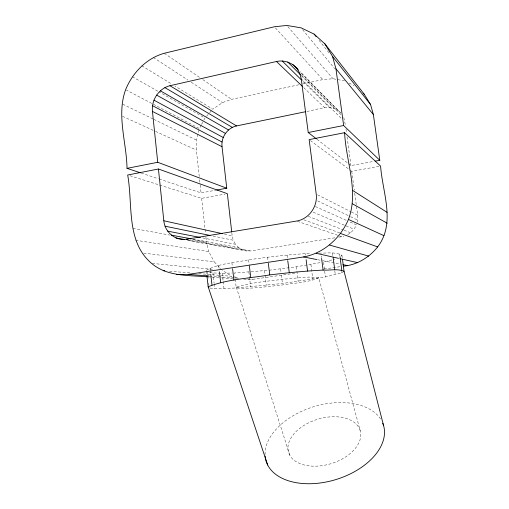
<?xml version="1.0" encoding="UTF-8"?>
<svg xmlns="http://www.w3.org/2000/svg" width="509" height="509" viewBox="0 0 509 509"><rect width="100%" height="100%" fill="white"/><g stroke="black" fill="none" stroke-linecap="round" stroke-linejoin="round"><path stroke-width="0.38" stroke-dasharray="2.54 1.91" d="M199.254 176.534L196.347 150.047L196.404 140.083L199.172 129.305M357.191 222.166L357.719 220.117L357.693 215.199L356.415 205.789M201.233 125.036L199.375 128.535L126.327 90.023M201.609 124.336L203.466 120.837M203.842 120.137L204.955 118.037L159.069 91.925M347.685 234.611L350.663 232.785L354.079 229.222L356.485 224.902L348.557 221.358M206.527 116.275L209.148 113.329M209.676 112.737L211.769 110.383M340.807 256.339L341.933 255.365C335.037 251.414 326.218 253.507 318.558 253.049M318.755 277.799C307.188 282.934 293.636 282.864 281.229 285.148C266.398 286.542 251.433 289.144 236.526 287.954L236.31 287.222C252.012 282.113 268.797 281.235 285.085 279.015C296.225 278.455 307.69 275.897 318.755 277.799L360.366 431.288A37.431 23.191 -17 0 1 311.171 466.066A37.431 23.191 -17 0 1 301.525 427.032A37.431 23.191 -17 0 1 360.366 431.288M298.847 84.768L231.608 99.331L222.465 102.614L212.819 109.206L174.943 86.034M210.007 288.043L214.722 288.552L223.992 288.539L236.246 287.954L282.431 283.513L325.416 276.947L341.743 272.875L344.052 271.316M206.317 270.311C219.182 263.306 234.547 262.854 248.64 259.813C269.255 256.835 289.977 254.379 310.789 253.393M333.319 259.577L334.731 259.075M338.714 237.2L343.836 236.125M331.804 259.953L323.482 262.008L325.416 276.947M302.715 83.934L322.808 79.582L333.026 78.73L344.79 80.925M306.902 111.433C317.641 109.709 332.091 102.882 340.852 113.055L300.17 71.693M269.134 270.222L296.353 266.811L321.262 262.44M159.177 179.015L201.055 192.898L215.848 190.201M348.442 163.618L350.956 165.565L373.555 161.442M129.948 175.72L201.653 198.332L225.035 194.12M350.459 170.35L351.732 171.291L379.04 166.373M187.357 240.458L246.68 250.982L251.153 250.899L335.584 237.69M243.741 279.422L252.769 279.371L296.658 272.989M324.087 269.007L340.546 266.614M235.139 278.493L234.496 272.97L268.37 270.304M209.498 272.302L212.953 272.919L222.242 273.263L232.199 273.028M208.13 276.839L211.299 277.074M212.088 277.131L220.804 277.78M221.6 277.838L232.689 278.665M209.466 276.031L238.594 278.277M247.253 278.945L252.769 279.371M169.516 271.214L190.85 272.964M198.752 273.613L211.394 274.65M212.189 274.72L220.092 275.363M220.881 275.433L231.939 276.336L222.153 270.343M152.299 263.414L214.308 269.56M143.716 253.138L214.264 261.874L221.631 269.776M135.668 240.248L208.76 251.529L214.264 261.874M188.457 240.191L242.379 249.83L246.68 250.982M190.398 239.93L251.153 250.899M132.976 228.344L169.701 235.088M192.364 239.249L206.431 241.832L208.76 251.529M193.235 239.185L238.543 247.539L242.379 249.83M202.716 237.932L235.432 244.263L238.543 247.539M317.482 259.685L322.114 260.595M322.884 260.748L339.878 264.076M213.106 236.087L233.249 240.235L235.432 244.263M224.488 234.14L232.168 235.832L233.249 240.235M234.884 277.163L238.568 278.194M141.228 173.066L158.433 178.767M297.421 221.3L338.879 235.686M339.618 235.941L341.838 236.717M303.854 219.831L339.872 232.931M308.244 216.363L343.352 229.953M344.084 230.24L350.663 232.785M313.175 212.228L345.312 225.582M346.044 225.888L354.079 229.222M315.415 206.539L347.838 221.033M122.542 116.319L154.787 131.055M155.506 131.379L196.347 150.047M317.661 200.928L349.848 216.344M350.567 216.688L357.719 220.117M122.694 104.16L153.171 119.011M153.877 119.36L196.404 140.083M349.059 83.037L354.035 85.506M317.629 194.839L350.663 211.623M351.369 211.986L357.693 215.199M132.365 76.719L158.388 91.531M141.807 65.756L171.565 83.966M153.362 57.492L187.916 80.053M191.238 82.223L222.465 102.614M164.305 53.267L199.592 77.419M202.856 79.652L231.608 99.331M310.414 140.567L349.823 169.872M317.018 139.326L347.812 163.134M303.708 87.631L324.691 107.774M302.989 81.44L329.387 107.437M301.233 78.78L341.685 118.782M301.659 75.949L333.942 108.341M301.398 74.861L341.011 114.754M301.023 72.889L338.046 110.434M275.426 27.925L322.808 79.582M287.833 26.646L333.026 78.73M302.632 29.681L334.757 68.721M319.054 40.319L329.387 53.343M236.31 287.222L289.85 455.383M343.804 117.56L345.579 125.99M345.999 129.095L346.527 132.976M347.055 136.857L350.956 165.565M351.732 171.291L354.289 190.112M354.709 193.242L356.306 205.006M341.933 255.365L342.239 257.649M339.611 253.902L339.923 256.237M341.533 271.316L341.743 272.875M332.53 253.056L332.931 256.103M334.814 270.992L335.316 274.796M321.287 256.065L321.491 257.618M310.904 264.464L312.787 279.199M305.349 253.628L305.546 255.143M296.353 266.811L298.191 281.426M287.076 255.085L287.458 258.146M287.553 258.916L287.839 261.212M280.631 268.937L281.013 272.003M281.388 275.076L282.431 283.513M267.594 257.204L268.16 261.823M264.534 270.731L265.004 274.58M265.094 275.35L266.302 285.358M248.64 259.813L249.187 264.413M248.882 272.105L250.632 286.872M235.234 279.282L236.246 287.954M231.894 262.669L232.333 266.468M222.242 273.263L223.114 280.898M223.203 281.662L223.992 288.539M218.724 265.52L219.086 268.644M231.811 232.708L232.168 235.832M212.953 272.919L214.098 283.08M214.187 283.863L214.722 288.552M210.064 268.135L210.242 269.662M210.325 270.425L210.669 273.492M207.424 271.933L207.767 274.987M207.85 275.751L208.283 279.562M208.709 283.379L208.881 284.906M206.406 271.093L206.845 275.006M199.598 179.652L200.113 184.328M200.196 185.104L201.055 192.898M201.653 198.332L205.49 233.287M205.916 237.169L206.431 241.832M265.055 454.69A61.366 38.08 -17 0 1 314.059 406.602A61.366 38.08 -17 0 1 381.05 419.817"/><path stroke-width="0.76" d="M216.63 190.061L226.753 188.209L222.032 146.694C220.906 137.417 227.3 127.918 236.52 125.927L305.355 111.757M226.753 188.209L157.739 162.282L152.452 111.439C151.237 100.127 158.751 88.451 169.955 85.716L276.489 61.5C284.55 59.636 292.866 63.046 297.943 69.428M176.438 274.485L188.209 274.389L303.58 256.962C323.858 253.221 340.457 238.123 348.455 219.424C359.068 191.18 345.923 161.391 344.612 132.703L309.141 139.619L316.223 194.126C317.826 206.425 309.014 218.953 296.683 221.04L186.498 239.23C175.261 241.183 164.763 231.811 163.815 220.772L158.439 169.007L127.683 175.007C133.046 204.58 125.812 241.444 151.517 263.338C167.047 276.61 188.26 275.235 207.335 276.781M343.683 266.156C357.159 264.833 369.299 257.433 377.653 246.916C395.957 222.987 382.469 192.707 380.598 166.093L344.612 132.703M383.531 425.422L344.052 271.316C337.575 268.44 329.972 270.534 323.107 270.082C305.26 270.998 287.483 272.792 269.751 274.905C249.225 278.328 227.682 279.129 208.162 286.745L267.702 465.029M375.114 161.156L379.79 160.303L373.371 114.557L370.565 104.561L364.259 94.267L324.876 43.863L314.136 34.116L301.131 27.849L286.796 25.45L274.364 26.767L164.305 53.267C146.401 58.268 132.588 72.736 125.628 89.654C116.338 115.161 126.601 142.285 127.021 168.358L157.739 162.282M296.823 68.295L299.725 73.175L301.233 78.78L308.219 132.525L343.639 125.513L379.79 160.303M188.209 274.389L208.684 275.967M163.198 270.699L164.776 270.826M175.955 237.957L184.551 239.491M186.498 239.23L188.056 239.51M171.368 235.152L190.894 238.753M167.658 231.143L200.374 237.48M303.58 256.962L316.706 259.533M342.964 264.68L347.596 265.583M165.075 226.193L210.007 235.451M163.815 220.772L222.185 233.631M316.153 253.285L338.536 258.33M340.076 258.674L357.827 262.676M329.584 245.071L368.726 256.129M127.021 168.358L140.484 172.818M158.439 169.007L227.377 193.7L231.722 231.932M340.629 233.51L377.653 246.916M348.455 219.424L383.958 235.673M152.452 111.439L222.032 146.694M152.509 105.687L222.045 142.005M153.934 100.158L223.203 137.5M156.6 95.081L225.404 133.39M352.476 203.816L387.171 223.203M160.329 90.799L228.496 129.948M164.884 87.605L232.289 127.396M169.955 85.716L236.52 125.927M352.413 190.283L387.088 212.361M308.219 132.525L316.388 138.836M363.165 93.262L364.259 94.267M276.489 61.5L302.575 86.543M282.202 60.972L301.303 79.779M287.744 61.99L300.545 74.829M292.739 64.484L298.261 70.083M208.868 287.553L208.162 286.745L206.934 275.789M324.876 43.863L332.549 56.467L335.953 68.804L373.371 114.557M314.136 34.116L316.102 36.597M332.549 56.467L370.565 104.561M335.953 68.804L343.639 125.513M342.442 259.164L344.052 271.316M340.025 257.02L341.781 270.26M333.128 257.63L334.731 269.821M321.593 258.4L323.107 270.082M306.125 259.692L307.57 271.055M287.839 261.212L289.271 272.703M268.345 263.363L269.751 274.905M249.372 265.952L250.74 277.456M232.6 268.746L233.924 280.141M219.443 271.774L220.69 282.711M210.758 274.256L211.967 284.964M382.781 423.265A61.366 38.08 -17 0 1 333.675 480.216A61.366 38.08 -17 0 1 265.138 456.166"/></g></svg>
